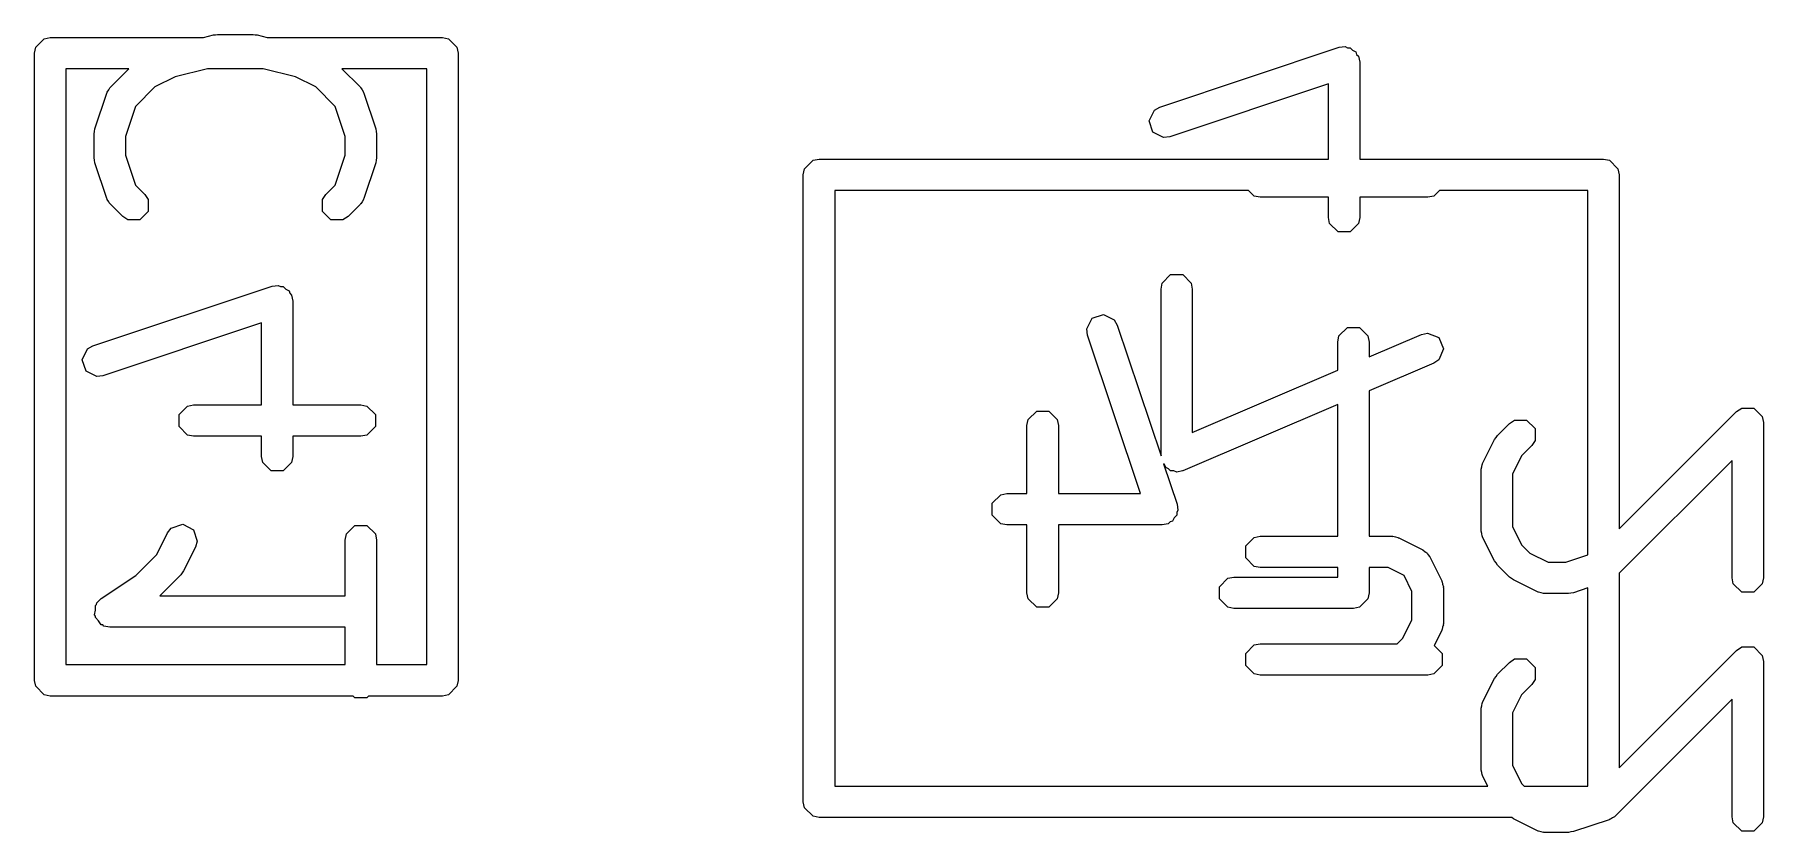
# Model space of a CAD drawing. Header units: inches. Extents: x 0.38 to 5.39, y 0.07 to 3.28.
# Drawn here: x 0.8292 to 1.0461, y 2.8571 to 2.9573 of the extents above; entities that cross this region are included whole.
import ezdxf

# ---------------------------------------------------------------- set-up
doc = ezdxf.new("R2010")
doc.units = ezdxf.units.IN
doc.header["$MEASUREMENT"] = 0
doc.layers.add('BLACK', color=250, linetype='CONTINUOUS')

msp = doc.modelspace()

# ---------------------------------------------------------------- linework, layer by layer
at = {"layer": 'BLACK', "linetype": 'CONTINUOUS'}
for p, q in [((0.82932, 2.95571), (0.83039, 2.95678)), ((0.83039, 2.95678), (0.83114, 2.95693)), ((0.83114, 2.95693), (0.85037, 2.95693)), ((0.85037, 2.95693), (0.85164, 2.95725)), ((0.85164, 2.95725), (0.85188, 2.95726)), ((0.85188, 2.95726), (0.85212, 2.9573)), ((0.85212, 2.9573), (0.85662, 2.9573)), ((0.85662, 2.9573), (0.85685, 2.95726)), ((0.85685, 2.95726), (0.85709, 2.95725)), ((0.85709, 2.95725), (0.85836, 2.95693)), ((0.85836, 2.95693), (0.88035, 2.95693)), ((0.88035, 2.95693), (0.88111, 2.95678)), ((0.88111, 2.95678), (0.88217, 2.95571)), ((0.82917, 2.95496), (0.82932, 2.95571)), ((0.82917, 2.87622), (0.82917, 2.95496)), ((0.88217, 2.95571), (0.88232, 2.95496)), ((0.88232, 2.95496), (0.88232, 2.87622)), ((0.97035, 2.9482), (0.99285, 2.9557)), ((0.99285, 2.9557), (0.99361, 2.9558)), ((0.99361, 2.9558), (0.9939, 2.95565)), ((0.9939, 2.95565), (0.99423, 2.95565)), ((0.99423, 2.95565), (0.99455, 2.95533)), ((0.99455, 2.95533), (0.99496, 2.95513)), ((0.99496, 2.95513), (0.99506, 2.95482)), ((0.99506, 2.95482), (0.99529, 2.95459)), ((0.99529, 2.95459), (0.99544, 2.95384)), ((0.84099, 2.95299), (0.83311, 2.95299)), ((0.83311, 2.95299), (0.83311, 2.87819)), ((0.83873, 2.95073), (0.84099, 2.95299)), ((0.85086, 2.95299), (0.8468, 2.95198)), ((0.85787, 2.95299), (0.85086, 2.95299)), ((0.86193, 2.95198), (0.85787, 2.95299)), ((0.86774, 2.95299), (0.87001, 2.95073)), ((0.87839, 2.95299), (0.86774, 2.95299)), ((0.87839, 2.87819), (0.87839, 2.95299)), ((0.99544, 2.95384), (0.99544, 2.94167)), ((0.8383, 2.95009), (0.83847, 2.95035)), ((0.83847, 2.95035), (0.83863, 2.95063)), ((0.83863, 2.95063), (0.83867, 2.95065)), ((0.83867, 2.95065), (0.83873, 2.95073)), ((0.84428, 2.95072), (0.84184, 2.94827)), ((0.8468, 2.95198), (0.84428, 2.95072)), ((0.86445, 2.95072), (0.86193, 2.95198)), ((0.86689, 2.94827), (0.86445, 2.95072)), ((0.87001, 2.95073), (0.87006, 2.95065)), ((0.87006, 2.95065), (0.8701, 2.95063)), ((0.8701, 2.95063), (0.87026, 2.95035)), ((0.87026, 2.95035), (0.87043, 2.95009)), ((0.99151, 2.9511), (0.9716, 2.94447)), ((0.99151, 2.94167), (0.99151, 2.9511)), ((0.83675, 2.94546), (0.83825, 2.94996)), ((0.83825, 2.94996), (0.8383, 2.95004)), ((0.8383, 2.95004), (0.8383, 2.95009)), ((0.84184, 2.94827), (0.84059, 2.94452)), ((0.86815, 2.94452), (0.86689, 2.94827)), ((0.87043, 2.95009), (0.87043, 2.95004)), ((0.87043, 2.95004), (0.87048, 2.94996)), ((0.87048, 2.94996), (0.87198, 2.94546)), ((0.96969, 2.94782), (0.97035, 2.9482)), ((0.96901, 2.94648), (0.96969, 2.94782)), ((0.96949, 2.94505), (0.96901, 2.94648)), ((0.83665, 2.94484), (0.83671, 2.94515)), ((0.83665, 2.94184), (0.83665, 2.94484)), ((0.83671, 2.94515), (0.83675, 2.94546)), ((0.84059, 2.94452), (0.84059, 2.94216)), ((0.86815, 2.94216), (0.86815, 2.94452)), ((0.87198, 2.94546), (0.87202, 2.94515)), ((0.87202, 2.94515), (0.87208, 2.94484)), ((0.87208, 2.94484), (0.87208, 2.94184)), ((0.97084, 2.94437), (0.96949, 2.94505)), ((0.9716, 2.94447), (0.97084, 2.94437)), ((0.83671, 2.94153), (0.83665, 2.94184)), ((0.83675, 2.94121), (0.83671, 2.94153)), ((0.84059, 2.94216), (0.84184, 2.9384)), ((0.86689, 2.9384), (0.86815, 2.94216)), ((0.87202, 2.94153), (0.87198, 2.94121)), ((0.87208, 2.94184), (0.87202, 2.94153)), ((0.92578, 2.94046), (0.92685, 2.94152)), ((0.92685, 2.94152), (0.9276, 2.94167)), ((0.9276, 2.94167), (0.99151, 2.94167)), ((0.99544, 2.94167), (1.02602, 2.94167)), ((1.02602, 2.94167), (1.02678, 2.94152)), ((1.02678, 2.94152), (1.02784, 2.94046)), ((0.83825, 2.93672), (0.83675, 2.94121)), ((0.87198, 2.94121), (0.87048, 2.93672)), ((0.92563, 2.9397), (0.92578, 2.94046)), ((0.92563, 2.86096), (0.92563, 2.9397)), ((1.02784, 2.94046), (1.02799, 2.9397)), ((1.02799, 2.9397), (1.02799, 2.89523)), ((0.84184, 2.9384), (0.84301, 2.93723)), ((0.84301, 2.93723), (0.84344, 2.93659)), ((0.8653, 2.93659), (0.86572, 2.93723)), ((0.86572, 2.93723), (0.86689, 2.9384)), ((0.9815, 2.93774), (0.92957, 2.93774)), ((0.92957, 2.93774), (0.92957, 2.86293)), ((0.98222, 2.93702), (0.9815, 2.93774)), ((1.00544, 2.93774), (1.00473, 2.93702)), ((1.02406, 2.93774), (1.00544, 2.93774)), ((1.02406, 2.89197), (1.02406, 2.93774)), ((0.8383, 2.93663), (0.83825, 2.93672)), ((0.8383, 2.93658), (0.8383, 2.93663)), ((0.83847, 2.93632), (0.8383, 2.93658)), ((0.83863, 2.93605), (0.83847, 2.93632)), ((0.83867, 2.93603), (0.83863, 2.93605)), ((0.83873, 2.93595), (0.83867, 2.93603)), ((0.84023, 2.93445), (0.83873, 2.93595)), ((0.84344, 2.93508), (0.84237, 2.93402)), ((0.84344, 2.93659), (0.84344, 2.93508)), ((0.8653, 2.93508), (0.8653, 2.93659)), ((0.86636, 2.93402), (0.8653, 2.93508)), ((0.87001, 2.93595), (0.86851, 2.93445)), ((0.87006, 2.93603), (0.87001, 2.93595)), ((0.8701, 2.93605), (0.87006, 2.93603)), ((0.87026, 2.93632), (0.8701, 2.93605)), ((0.87043, 2.93658), (0.87026, 2.93632)), ((0.87048, 2.93672), (0.87043, 2.93663)), ((0.87043, 2.93663), (0.87043, 2.93658)), ((0.98297, 2.93687), (0.98222, 2.93702)), ((0.99151, 2.93687), (0.98297, 2.93687)), ((0.99151, 2.93434), (0.99151, 2.93687)), ((1.00397, 2.93687), (0.99544, 2.93687)), ((0.99544, 2.93687), (0.99544, 2.93434)), ((1.00473, 2.93702), (1.00397, 2.93687)), ((0.84086, 2.93402), (0.84023, 2.93445)), ((0.84237, 2.93402), (0.84086, 2.93402)), ((0.86787, 2.93402), (0.86636, 2.93402)), ((0.86851, 2.93445), (0.86787, 2.93402)), ((0.99165, 2.93358), (0.99151, 2.93434)), ((0.99272, 2.93252), (0.99165, 2.93358)), ((0.99529, 2.93358), (0.99423, 2.93252)), ((0.99544, 2.93434), (0.99529, 2.93358)), ((0.99423, 2.93252), (0.99272, 2.93252)), ((0.97066, 2.92609), (0.97172, 2.92716)), ((0.97172, 2.92716), (0.97323, 2.92716)), ((0.97323, 2.92716), (0.97429, 2.92609)), ((0.8365, 2.91821), (0.85899, 2.92571)), ((0.85899, 2.92571), (0.85975, 2.9258)), ((0.85975, 2.9258), (0.86004, 2.92566)), ((0.86004, 2.92566), (0.86037, 2.92566)), ((0.86037, 2.92566), (0.86069, 2.92533)), ((0.86069, 2.92533), (0.8611, 2.92513)), ((0.8611, 2.92513), (0.8612, 2.92482)), ((0.8612, 2.92482), (0.86143, 2.92459)), ((0.86143, 2.92459), (0.86158, 2.92384)), ((0.97051, 2.92534), (0.97066, 2.92609)), ((0.97051, 2.90439), (0.97051, 2.92534)), ((0.97429, 2.92609), (0.97444, 2.92534)), ((0.97444, 2.92534), (0.97444, 2.90733)), ((0.86158, 2.92384), (0.86158, 2.91081)), ((0.96187, 2.92169), (0.9633, 2.92217)), ((0.9633, 2.92217), (0.96465, 2.92149)), ((0.85765, 2.92111), (0.83774, 2.91447)), ((0.85765, 2.91081), (0.85765, 2.92111)), ((0.9612, 2.92034), (0.96187, 2.92169)), ((0.96129, 2.91958), (0.9612, 2.92034)), ((0.96465, 2.92149), (0.96503, 2.92083)), ((0.96503, 2.92083), (0.97051, 2.90439)), ((0.99284, 2.91946), (0.9939, 2.92052)), ((0.9939, 2.92052), (0.99541, 2.92052)), ((0.99541, 2.92052), (0.99648, 2.91946)), ((0.83515, 2.91648), (0.83583, 2.91783)), ((0.83583, 2.91783), (0.8365, 2.91821)), ((0.96793, 2.89968), (0.96129, 2.91958)), ((0.99269, 2.9187), (0.99284, 2.91946)), ((0.99269, 2.91515), (0.99269, 2.9187)), ((0.99648, 2.91946), (0.99663, 2.9187)), ((0.99663, 2.91683), (1.0032, 2.91965)), ((0.99663, 2.9187), (0.99663, 2.91683)), ((1.0032, 2.91965), (1.00395, 2.91981)), ((1.00395, 2.91981), (1.00535, 2.91925)), ((1.00535, 2.91925), (1.00594, 2.91786)), ((1.00594, 2.91786), (1.00538, 2.91647)), ((0.83563, 2.91505), (0.83515, 2.91648)), ((1.00475, 2.91603), (0.99663, 2.91255)), ((1.00538, 2.91647), (1.00475, 2.91603)), ((0.83698, 2.91438), (0.83563, 2.91505)), ((0.83774, 2.91447), (0.83698, 2.91438)), ((0.97444, 2.90733), (0.99269, 2.91515)), ((0.99663, 2.91255), (0.99663, 2.89431)), ((0.8473, 2.90959), (0.84836, 2.91066)), ((0.8473, 2.90809), (0.8473, 2.90959)), ((0.84836, 2.91066), (0.84912, 2.91081)), ((0.84912, 2.91081), (0.85765, 2.91081)), ((0.86158, 2.91081), (0.87011, 2.91081)), ((0.87011, 2.91081), (0.87087, 2.91066)), ((0.87087, 2.91066), (0.87193, 2.90959)), ((0.87193, 2.90959), (0.87193, 2.90809)), ((0.95384, 2.90896), (0.95491, 2.91002)), ((0.95491, 2.91002), (0.95642, 2.91002)), ((0.95642, 2.91002), (0.95748, 2.90896)), ((0.99269, 2.91086), (0.97325, 2.90253)), ((0.99269, 2.89431), (0.99269, 2.91086)), ((1.02799, 2.89523), (1.04274, 2.90998)), ((1.04274, 2.90998), (1.04338, 2.9104)), ((1.04338, 2.9104), (1.04488, 2.9104)), ((1.04488, 2.9104), (1.04595, 2.90934)), ((1.04595, 2.90934), (1.0461, 2.90858)), ((0.84836, 2.90702), (0.8473, 2.90809)), ((0.84912, 2.90687), (0.84836, 2.90702)), ((0.85765, 2.90687), (0.84912, 2.90687)), ((0.85765, 2.90434), (0.85765, 2.90687)), ((0.87011, 2.90687), (0.86158, 2.90687)), ((0.86158, 2.90687), (0.86158, 2.90434)), ((0.87087, 2.90702), (0.87011, 2.90687)), ((0.87193, 2.90809), (0.87087, 2.90702)), ((0.95369, 2.90821), (0.95384, 2.90896)), ((0.95369, 2.89968), (0.95369, 2.90821)), ((0.95748, 2.90896), (0.95763, 2.90821)), ((0.95763, 2.90821), (0.95763, 2.89968)), ((1.01257, 2.90671), (1.01274, 2.90698)), ((1.01274, 2.90698), (1.01424, 2.90848)), ((1.01424, 2.90848), (1.01488, 2.9089)), ((1.01488, 2.9089), (1.01639, 2.9089)), ((1.01639, 2.9089), (1.01745, 2.90784)), ((1.01745, 2.90784), (1.01745, 2.90633)), ((1.0461, 2.90858), (1.0461, 2.88909)), ((1.01087, 2.90346), (1.01237, 2.90646)), ((1.01237, 2.90646), (1.01257, 2.90671)), ((1.01703, 2.90569), (1.01575, 2.90442)), ((1.01745, 2.90633), (1.01703, 2.90569)), ((0.8578, 2.90359), (0.85765, 2.90434)), ((0.85886, 2.90252), (0.8578, 2.90359)), ((0.86037, 2.90252), (0.85886, 2.90252)), ((0.86143, 2.90359), (0.86037, 2.90252)), ((0.86158, 2.90434), (0.86143, 2.90359)), ((0.97094, 2.9033), (0.97083, 2.90341)), ((0.97083, 2.90341), (0.97253, 2.89833)), ((0.9711, 2.90293), (0.97094, 2.9033)), ((0.97145, 2.90279), (0.9711, 2.90293)), ((0.97172, 2.90252), (0.97145, 2.90279)), ((0.97213, 2.90252), (0.97172, 2.90252)), ((0.9725, 2.90237), (0.97213, 2.90252)), ((0.97321, 2.90252), (0.9725, 2.90237)), ((0.97323, 2.90252), (0.97321, 2.90252)), ((0.97324, 2.90253), (0.97323, 2.90252)), ((0.97325, 2.90253), (0.97324, 2.90253)), ((1.01067, 2.90272), (1.01075, 2.90303)), ((1.01068, 2.90268), (1.01067, 2.90272)), ((1.01067, 2.90258), (1.01068, 2.90268)), ((1.01067, 2.89509), (1.01067, 2.90258)), ((1.01075, 2.90303), (1.01082, 2.90334)), ((1.01082, 2.90334), (1.01085, 2.90337)), ((1.01085, 2.90337), (1.01087, 2.90346)), ((1.01575, 2.90442), (1.0146, 2.90212)), ((1.04216, 2.90383), (1.02799, 2.88966)), ((1.04216, 2.88909), (1.04216, 2.90383)), ((1.0146, 2.90212), (1.0146, 2.89555)), ((0.94934, 2.89846), (0.95041, 2.89953)), ((0.94934, 2.89695), (0.94934, 2.89846)), ((0.95041, 2.89953), (0.95116, 2.89968)), ((0.95116, 2.89968), (0.95369, 2.89968)), ((0.95763, 2.89968), (0.96793, 2.89968)), ((0.97253, 2.89833), (0.97262, 2.89757)), ((0.95041, 2.89589), (0.94934, 2.89695)), ((0.97164, 2.89612), (0.97141, 2.89589)), ((0.97195, 2.89622), (0.97164, 2.89612)), ((0.97215, 2.89663), (0.97195, 2.89622)), ((0.97248, 2.89695), (0.97215, 2.89663)), ((0.97262, 2.89757), (0.97248, 2.89728)), ((0.97248, 2.89728), (0.97248, 2.89695)), ((0.8445, 2.89201), (0.84586, 2.89472)), ((0.84586, 2.89472), (0.84633, 2.89533)), ((0.84633, 2.89533), (0.84776, 2.89581)), ((0.84776, 2.89581), (0.8491, 2.89513)), ((0.8491, 2.89513), (0.84958, 2.8937)), ((0.86815, 2.89384), (0.8683, 2.8946)), ((0.86815, 2.88681), (0.86815, 2.89384)), ((0.8683, 2.8946), (0.86936, 2.89566)), ((0.86936, 2.89566), (0.87087, 2.89566)), ((0.87087, 2.89566), (0.87193, 2.8946)), ((0.87193, 2.8946), (0.87208, 2.89384)), ((0.87208, 2.89384), (0.87208, 2.87819)), ((0.95116, 2.89574), (0.95041, 2.89589)), ((0.95369, 2.89574), (0.95116, 2.89574)), ((0.95369, 2.88721), (0.95369, 2.89574)), ((0.97066, 2.89574), (0.95763, 2.89574)), ((0.95763, 2.89574), (0.95763, 2.88721)), ((0.97141, 2.89589), (0.97066, 2.89574)), ((0.98116, 2.8931), (0.98222, 2.89416)), ((0.98222, 2.89416), (0.98297, 2.89431)), ((0.98297, 2.89431), (0.99269, 2.89431)), ((0.99663, 2.89431), (0.99947, 2.89431)), ((0.99947, 2.89431), (0.99957, 2.89429)), ((0.99957, 2.89429), (0.99961, 2.89431)), ((0.99961, 2.89431), (0.99992, 2.89422)), ((0.99992, 2.89422), (1.00023, 2.89416)), ((1.00023, 2.89416), (1.00026, 2.89413)), ((1.00026, 2.89413), (1.00035, 2.8941)), ((1.00035, 2.8941), (1.00335, 2.8926)), ((1.01068, 2.89499), (1.01067, 2.89509)), ((1.01067, 2.89495), (1.01068, 2.89499)), ((1.01075, 2.89464), (1.01067, 2.89495)), ((1.01082, 2.89433), (1.01075, 2.89464)), ((1.01085, 2.8943), (1.01082, 2.89433)), ((1.01087, 2.89421), (1.01085, 2.8943)), ((1.01237, 2.89121), (1.01087, 2.89421)), ((1.0146, 2.89555), (1.01575, 2.89325)), ((0.84186, 2.88937), (0.8445, 2.89201)), ((0.84938, 2.89296), (0.84788, 2.88996)), ((0.84958, 2.8937), (0.84938, 2.89296)), ((0.98116, 2.89159), (0.98116, 2.8931)), ((1.00335, 2.8926), (1.00366, 2.89236)), ((1.00366, 2.89236), (1.00376, 2.89233)), ((1.00376, 2.89233), (1.00385, 2.89222)), ((1.00385, 2.89222), (1.00396, 2.89213)), ((1.00396, 2.89213), (1.00399, 2.89203)), ((1.00399, 2.89203), (1.00423, 2.89172)), ((1.00423, 2.89172), (1.00573, 2.88872)), ((1.01575, 2.89325), (1.0168, 2.8922)), ((1.0168, 2.8922), (1.0191, 2.89105)), ((1.02131, 2.89105), (1.02406, 2.89197)), ((0.84751, 2.88945), (0.84487, 2.88681)), ((0.84768, 2.88971), (0.84751, 2.88945)), ((0.84788, 2.88996), (0.84768, 2.88971)), ((0.98222, 2.89052), (0.98116, 2.89159)), ((0.98297, 2.89037), (0.98222, 2.89052)), ((0.99269, 2.89037), (0.98297, 2.89037)), ((0.99269, 2.88918), (0.99269, 2.89037)), ((0.99901, 2.89037), (0.99663, 2.89037)), ((0.99663, 2.89037), (0.99663, 2.88721)), ((1.00101, 2.88938), (0.99901, 2.89037)), ((1.01257, 2.89096), (1.01237, 2.89121)), ((1.01274, 2.89069), (1.01257, 2.89096)), ((1.01424, 2.88919), (1.01274, 2.89069)), ((1.0191, 2.89105), (1.02131, 2.89105)), ((1.02799, 2.88966), (1.02799, 2.86523)), ((0.83753, 2.88648), (0.84186, 2.88937)), ((0.97784, 2.88796), (0.97891, 2.88903)), ((0.97784, 2.88646), (0.97784, 2.88796)), ((0.97891, 2.88903), (0.97966, 2.88918)), ((0.97966, 2.88918), (0.99269, 2.88918)), ((1.002, 2.88738), (1.00101, 2.88938)), ((1.002, 2.88381), (1.002, 2.88738)), ((1.00573, 2.88872), (1.00576, 2.88863)), ((1.00576, 2.88863), (1.00579, 2.8886)), ((1.00579, 2.8886), (1.00585, 2.88829)), ((1.00585, 2.88829), (1.00594, 2.88798)), ((1.00594, 2.88798), (1.00592, 2.88794)), ((1.00592, 2.88794), (1.00594, 2.88784)), ((1.00594, 2.88784), (1.00594, 2.88334)), ((1.0145, 2.88902), (1.01424, 2.88919)), ((1.01475, 2.88883), (1.0145, 2.88902)), ((1.01775, 2.88733), (1.01475, 2.88883)), ((1.01785, 2.8873), (1.01775, 2.88733)), ((1.01788, 2.88727), (1.01785, 2.8873)), ((1.02406, 2.88782), (1.02225, 2.88722)), ((1.02406, 2.86293), (1.02406, 2.88782)), ((1.04231, 2.88833), (1.04216, 2.88909)), ((1.04338, 2.88727), (1.04231, 2.88833)), ((1.04595, 2.88833), (1.04488, 2.88727)), ((1.0461, 2.88909), (1.04595, 2.88833)), ((0.8368, 2.8856), (0.83694, 2.88574)), ((0.8368, 2.88502), (0.8368, 2.8856)), ((0.83694, 2.88574), (0.83698, 2.88594)), ((0.83698, 2.88594), (0.83753, 2.88648)), ((0.84487, 2.88681), (0.86815, 2.88681)), ((0.95384, 2.88646), (0.95369, 2.88721)), ((0.95491, 2.88539), (0.95384, 2.88646)), ((0.95642, 2.88539), (0.95491, 2.88539)), ((0.95748, 2.88646), (0.95642, 2.88539)), ((0.95763, 2.88721), (0.95748, 2.88646)), ((0.97891, 2.88539), (0.97784, 2.88646)), ((0.97966, 2.88524), (0.97891, 2.88539)), ((0.99466, 2.88524), (0.97966, 2.88524)), ((0.99541, 2.88539), (0.99466, 2.88524)), ((0.99648, 2.88646), (0.99541, 2.88539)), ((0.99663, 2.88721), (0.99648, 2.88646)), ((1.01819, 2.88721), (1.01788, 2.88727)), ((1.01849, 2.88712), (1.01819, 2.88721)), ((1.01854, 2.88714), (1.01849, 2.88712)), ((1.01863, 2.88712), (1.01854, 2.88714)), ((1.02163, 2.88712), (1.01863, 2.88712)), ((1.02194, 2.88718), (1.02163, 2.88712)), ((1.02225, 2.88722), (1.02194, 2.88718)), ((1.04488, 2.88727), (1.04338, 2.88727)), ((0.83669, 2.88446), (0.8368, 2.88502)), ((0.8368, 2.88429), (0.83669, 2.88446)), ((0.8368, 2.88409), (0.8368, 2.88429)), ((0.8372, 2.88369), (0.8368, 2.88409)), ((0.83752, 2.88321), (0.8372, 2.88369)), ((0.83772, 2.88317), (0.83752, 2.88321)), ((0.83786, 2.88303), (0.83772, 2.88317)), ((0.83862, 2.88288), (0.83786, 2.88303)), ((1.00085, 2.88151), (1.002, 2.88381)), ((1.00594, 2.88321), (1.00585, 2.8829)), ((1.00594, 2.88334), (1.00592, 2.88325)), ((1.00592, 2.88325), (1.00594, 2.88321)), ((0.86815, 2.88288), (0.83862, 2.88288)), ((0.86815, 2.87819), (0.86815, 2.88288)), ((0.98222, 2.88066), (0.98297, 2.88081)), ((0.98297, 2.88081), (1.00016, 2.88081)), ((1.00016, 2.88081), (1.00085, 2.88151)), ((1.00573, 2.88246), (1.0048, 2.88059)), ((1.00576, 2.88256), (1.00573, 2.88246)), ((1.00579, 2.88259), (1.00576, 2.88256)), ((1.00585, 2.8829), (1.00579, 2.88259)), ((0.98116, 2.8796), (0.98222, 2.88066)), ((0.98116, 2.87809), (0.98116, 2.8796)), ((1.0048, 2.88059), (1.00579, 2.8796)), ((1.00579, 2.8796), (1.00579, 2.87809)), ((1.01424, 2.87848), (1.01488, 2.87891)), ((1.01488, 2.87891), (1.01639, 2.87891)), ((1.01639, 2.87891), (1.01745, 2.87784)), ((1.02799, 2.86523), (1.04274, 2.87998)), ((1.04274, 2.87998), (1.04338, 2.88041)), ((1.04338, 2.88041), (1.04488, 2.88041)), ((1.04488, 2.88041), (1.04595, 2.87934)), ((1.04595, 2.87934), (1.0461, 2.87859)), ((0.83311, 2.87819), (0.86815, 2.87819)), ((0.87208, 2.87819), (0.87839, 2.87819)), ((0.98222, 2.87703), (0.98116, 2.87809)), ((0.98297, 2.87688), (0.98222, 2.87703)), ((1.00397, 2.87688), (0.98297, 2.87688)), ((1.00473, 2.87703), (1.00397, 2.87688)), ((1.00579, 2.87809), (1.00473, 2.87703)), ((1.01087, 2.87347), (1.01237, 2.87647)), ((1.01237, 2.87647), (1.01257, 2.87672)), ((1.01257, 2.87672), (1.01274, 2.87698)), ((1.01274, 2.87698), (1.01424, 2.87848)), ((1.01745, 2.87784), (1.01745, 2.87633)), ((1.0461, 2.87859), (1.0461, 2.85909)), ((0.82932, 2.87547), (0.82917, 2.87622)), ((0.83039, 2.8744), (0.82932, 2.87547)), ((0.83114, 2.87425), (0.83039, 2.8744)), ((0.88111, 2.8744), (0.88035, 2.87425)), ((0.88217, 2.87547), (0.88111, 2.8744)), ((0.88232, 2.87622), (0.88217, 2.87547)), ((1.01575, 2.87442), (1.0146, 2.87212)), ((1.01703, 2.8757), (1.01575, 2.87442)), ((1.01745, 2.87633), (1.01703, 2.8757)), ((0.86914, 2.87425), (0.83114, 2.87425)), ((0.86936, 2.87403), (0.86914, 2.87425)), ((0.87087, 2.87403), (0.86936, 2.87403)), ((0.87109, 2.87425), (0.87087, 2.87403)), ((0.88035, 2.87425), (0.87109, 2.87425)), ((1.01067, 2.87273), (1.01075, 2.87303)), ((1.01068, 2.87268), (1.01067, 2.87273)), ((1.01067, 2.87259), (1.01068, 2.87268)), ((1.01067, 2.86509), (1.01067, 2.87259)), ((1.01075, 2.87303), (1.01082, 2.87334)), ((1.01082, 2.87334), (1.01085, 2.87337)), ((1.01085, 2.87337), (1.01087, 2.87347)), ((1.0146, 2.87212), (1.0146, 2.86555)), ((1.04216, 2.87384), (1.02752, 2.8592)), ((1.04216, 2.85909), (1.04216, 2.87384)), ((1.01068, 2.86499), (1.01067, 2.86509)), ((1.01067, 2.86495), (1.01068, 2.86499)), ((1.01075, 2.86465), (1.01067, 2.86495)), ((1.01082, 2.86434), (1.01075, 2.86465)), ((1.01085, 2.8643), (1.01082, 2.86434)), ((1.01087, 2.86421), (1.01085, 2.8643)), ((1.01151, 2.86293), (1.01087, 2.86421)), ((1.0146, 2.86555), (1.01575, 2.86326)), ((0.92957, 2.86293), (1.01151, 2.86293)), ((1.01575, 2.86326), (1.01607, 2.86293)), ((1.01607, 2.86293), (1.02406, 2.86293)), ((0.92578, 2.86021), (0.92563, 2.86096)), ((0.92685, 2.85915), (0.92578, 2.86021)), ((0.9276, 2.859), (0.92685, 2.85915)), ((1.02742, 2.8591), (1.02715, 2.85895)), ((1.02744, 2.85914), (1.02742, 2.8591)), ((1.02752, 2.8592), (1.02744, 2.85914)), ((1.04231, 2.85834), (1.04216, 2.85909)), ((1.0461, 2.85909), (1.04595, 2.85834)), ((1.01454, 2.859), (0.9276, 2.859)), ((1.01475, 2.85883), (1.01454, 2.859)), ((1.01775, 2.85733), (1.01475, 2.85883)), ((1.01785, 2.8573), (1.01775, 2.85733)), ((1.01788, 2.85727), (1.01785, 2.8573)), ((1.01819, 2.85721), (1.01788, 2.85727)), ((1.01849, 2.85713), (1.01819, 2.85721)), ((1.01854, 2.85714), (1.01849, 2.85713)), ((1.01863, 2.85712), (1.01854, 2.85714)), ((1.02163, 2.85712), (1.01863, 2.85712)), ((1.02194, 2.85718), (1.02163, 2.85712)), ((1.02225, 2.85722), (1.02194, 2.85718)), ((1.02675, 2.85872), (1.02225, 2.85722)), ((1.02684, 2.85877), (1.02675, 2.85872)), ((1.02689, 2.85877), (1.02684, 2.85877)), ((1.02715, 2.85895), (1.02689, 2.85877)), ((1.04338, 2.85727), (1.04231, 2.85834)), ((1.04488, 2.85727), (1.04338, 2.85727)), ((1.04595, 2.85834), (1.04488, 2.85727))]:
    msp.add_line(p, q, dxfattribs=at)

doc.saveas('drawing.dxf')
